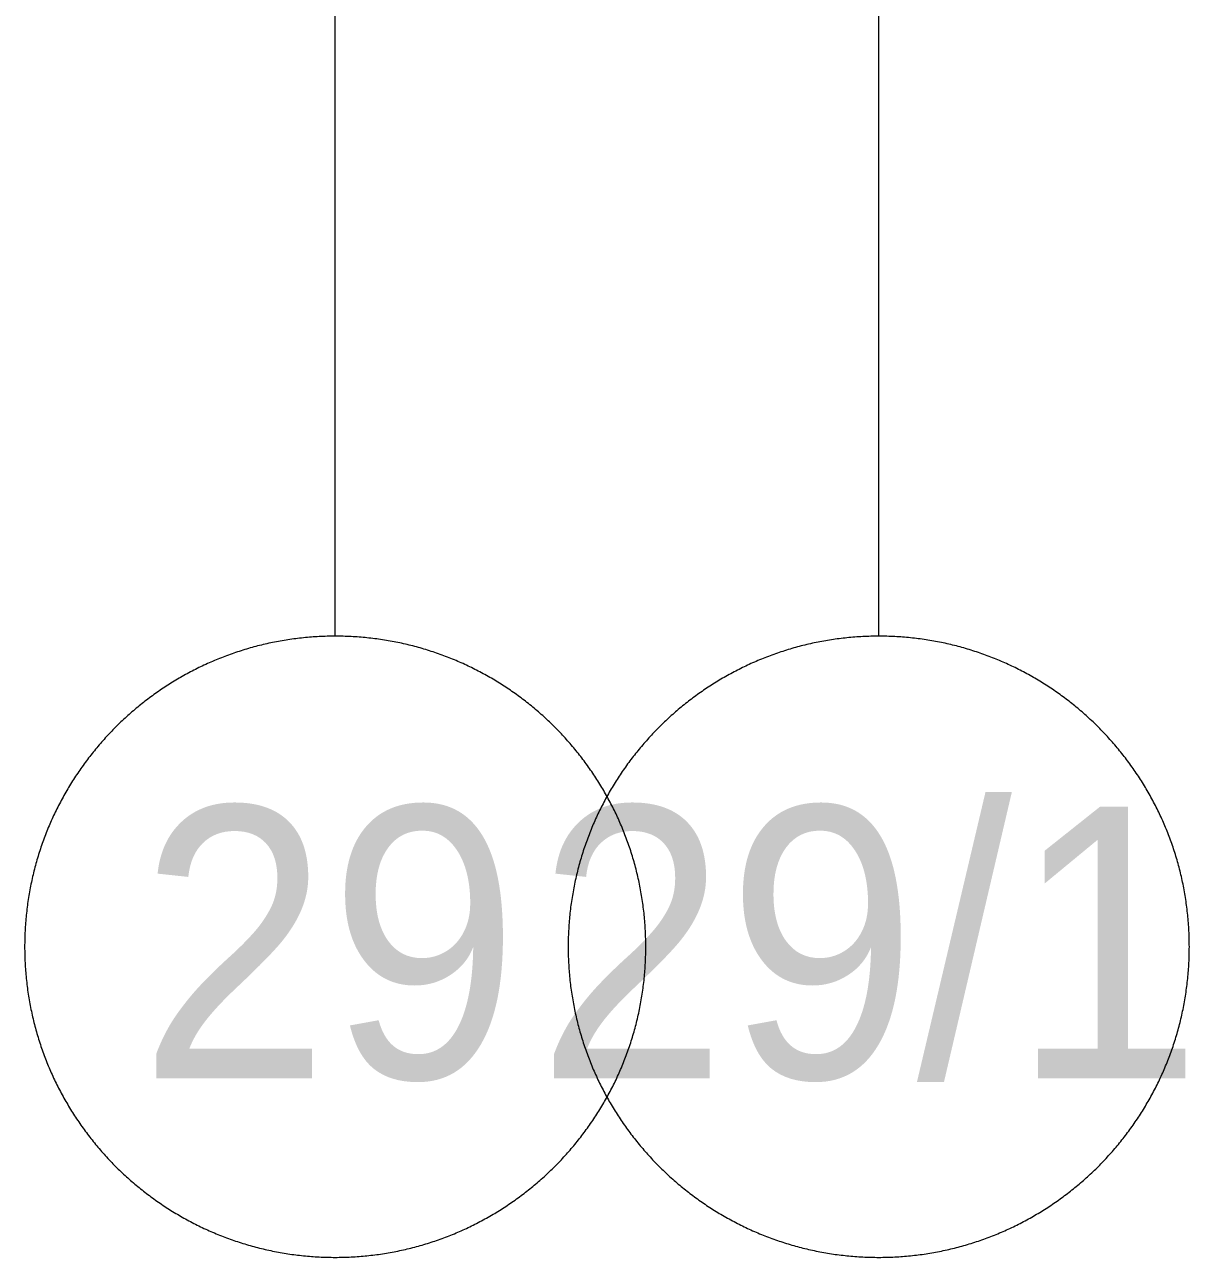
# Model space of a CAD drawing. Header units: millimetres. Extents: x 3914 to 443608, y -156176 to 78197.
# Drawn here: x 279974 to 282974, y -149484 to -146309 of the extents above; entities that cross this region are included whole.
import ezdxf

# ---------------------------------------------------------------- set-up
doc = ezdxf.new("R2010")
doc.units = ezdxf.units.MM
doc.linetypes.add('50_200_ШТРИХ_1Т_ш5_п1_п1_', pattern=[700, 500, -100, 0, -100])
doc.layers.add('Оси', color=7, linetype='Continuous', lineweight=9)
doc.layers.add('Оси-1', color=7, linetype='50_200_ШТРИХ_1Т_ш5_п1_п1_', lineweight=9)
doc.styles.add('Arial', font='arial.ttf', dxfattribs={"width": 0.9, "height": 700})

# ---------------------------------------------------------------- blocks, each defined once
blk = doc.blocks.new('Ось сетки - D8-29747960-Объем проектирования 2 этажа')
at = {"layer": 'Оси-1'}
for start, end in [(360, 180), (180, 360)]:
    blk.add_arc((0, 0), 4, start, end, dxfattribs=at)

msp = doc.modelspace()

# ---------------------------------------------------------------- linework, layer by layer
at = {"layer": 'Оси'}
for points in [[(280774.4, -147883.9), (280774.4, -142883.9), (280774.4, -128949.3), (280774.4, -123949.3)], [(282174.4, -147883.9), (282174.4, -142883.9), (282174.4, -128949.3), (282174.4, -123949.3)]]:
    msp.add_lwpolyline(points, dxfattribs=at)

# ---------------------------------------------------------------- block references
at = {"layer": 'Оси-1', "xscale": 199.9999999999999, "yscale": 199.9999999999999, "zscale": 199.9999999999999}
for p in [(280774.4, -148683.9), (282174.4, -148683.9)]:
    msp.add_blockref('Ось сетки - D8-29747960-Объем проектирования 2 этажа', p, dxfattribs=at)

# ---------------------------------------------------------------- texts
at = {"layer": 'Оси', "char_height": 700, "attachment_point": 1, "style": 'Arial'}
for s, insert, width in [('29/1', (281293.9, -148322.6), 2121.265), ('29', (280269.2, -148322.6), 1212.151)]:
    msp.add_mtext(s, dxfattribs=dict(at, insert=insert, width=width))

doc.saveas('drawing.dxf')
